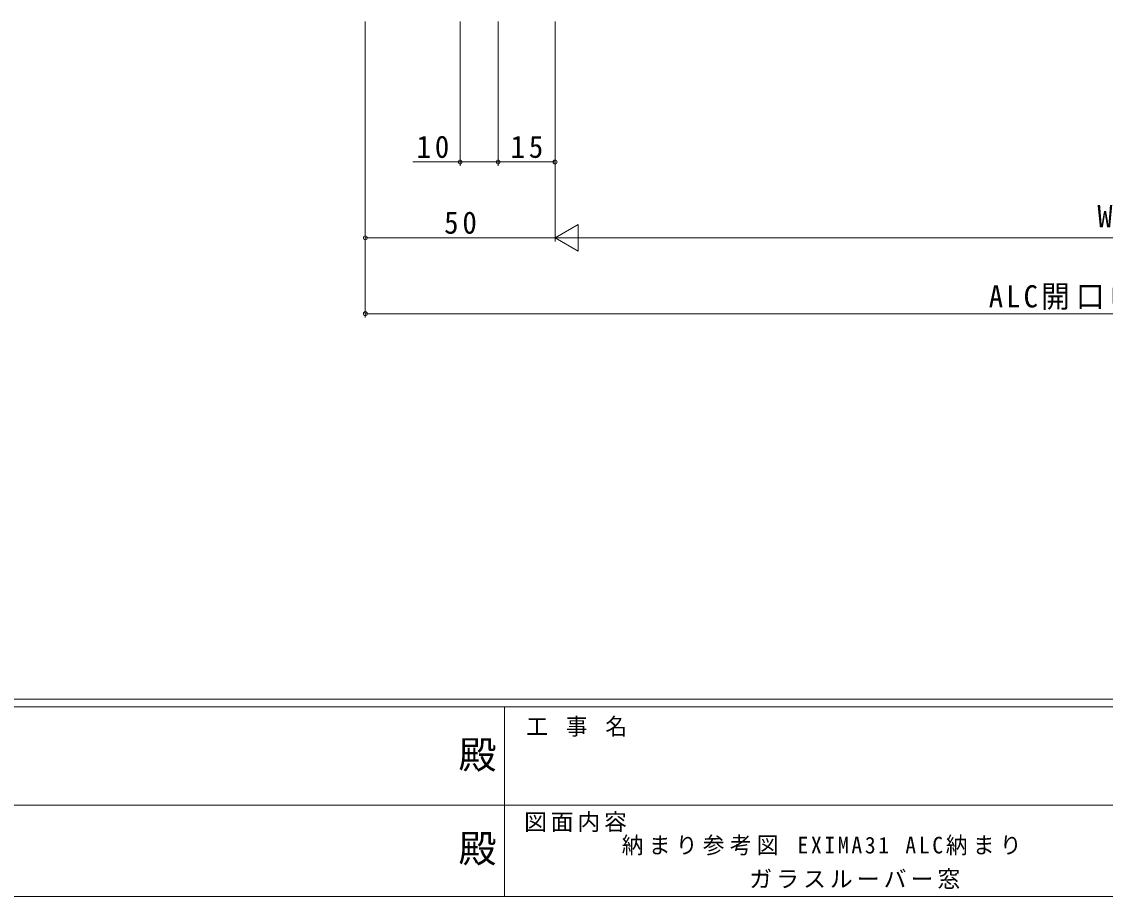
# Model space of a CAD drawing. Units: millimetres, scale not verified. Extents: x -594 to 539, y -420 to 386.
# Drawn here: x -167.2 to 118.3, y -420 to -189.4 of the extents above; entities that cross this region are included whole.
import ezdxf
from ezdxf.enums import TextEntityAlignment as Align

# ---------------------------------------------------------------- set-up
doc = ezdxf.new("R2010")
doc.units = ezdxf.units.MM
doc.header["$LTSCALE"] = 2
doc.layers.add('0-1_YKK_ZWAK', color=7, linetype='Continuous', lineweight=9)
doc.layers.add('0-6_YKK_D', color=6, linetype='Continuous', lineweight=9)
doc.layers.add('0-2_USER1', color=7, linetype='Continuous')
doc.styles.add('ＭＳ ゴシック', font='')
doc.styles.get('ＭＳ ゴシック').set_extended_font_data('MS Gothic')

msp = doc.modelspace()

# ---------------------------------------------------------------- linework, layer by layer
at = {"layer": '0-1_YKK_ZWAK'}
for p, q in [((510, -368), (-590, -368)), ((456, -370), (-590, -370)), ((-40, -370), (-40, -420)), ((-222, -395.999), (-38, -395.999)), ((-38, -395.999), (146, -395.999)), ((-590, -420), (456, -420))]:
    msp.add_line(p, q, dxfattribs=at)
at = {"layer": '0-6_YKK_D'}
for p, q in [((-76.681, -189.392), (-76.681, -267.392)), ((-76.681, -189.392), (-76.681, -247.392)), ((-51.681, -189.392), (-51.681, -227.392)), ((-41.681, -189.392), (-41.681, -227.392)), ((-41.681, -189.392), (-41.681, -227.392)), ((-26.681, -189.392), (-26.681, -247.392)), ((-26.681, -189.392), (-26.681, -247.392)), ((-51.681, -226.392), (-64.169, -226.392)), ((-41.681, -226.392), (-51.681, -226.392)), ((-41.681, -226.392), (-26.681, -226.392)), ((-26.681, -246.392), (-20.619, -242.892)), ((-20.619, -249.892), (-20.619, -242.892)), ((-26.681, -246.392), (-76.681, -246.392)), ((-26.681, -246.392), (-14.557, -246.392)), ((-26.681, -246.392), (-20.619, -249.892)), ((-19.681, -246.392), (256.318, -246.392)), ((-76.681, -266.392), (313.318, -266.392))]:
    msp.add_line(p, q, dxfattribs=at)
for centre in [(-51.681, -226.392), (-41.681, -226.392), (-26.681, -226.392), (-76.681, -246.392), (-76.681, -266.392)]:
    msp.add_circle(centre, 0.51, dxfattribs=at)

# ---------------------------------------------------------------- texts
at = {"layer": '0-1_YKK_ZWAK', "color": 3, "style": 'ＭＳ ゴシック'}
for p in [(-52.117, -388.509), (-52.117, -413.254)]:
    msp.add_text('殿', height=7.331, dxfattribs=at).set_placement(p, align=Align.BOTTOM_LEFT)
at = {"layer": '0-1_YKK_ZWAK', "char_height": 4.399, "attachment_point": 7, "style": 'ＭＳ ゴシック'}
for s, insert in [('\\T1.22;\\W0.95;工\\~事\\~名', (-34.268, -377.904)), ('\\T1.17;図面内容', (-34.832, -403.069))]:
    msp.add_mtext(s, dxfattribs=dict(at, insert=insert))
at = {"layer": '0-2_USER1', "char_height": 4.399, "attachment_point": 7, "style": 'ＭＳ ゴシック'}
for s, insert in [('\\T1.25;\\W0.95;納まり参考図\\~EXIMA31\\~ALC納まり\\~', (-9.118, -409.213)), ('\\T1.18;ガラスルーバー窓\\~', (24.51, -418.035))]:
    msp.add_mtext(s, dxfattribs=dict(at, insert=insert))
at = {"layer": '0-6_YKK_D', "color": 7, "style": 'ＭＳ ゴシック'}
msp.add_text('W', height=5.865, dxfattribs=at).set_placement((116.228, -245.392), align=Align.BOTTOM_LEFT)
at = {"layer": '0-6_YKK_D', "color": 7, "char_height": 5.865, "attachment_point": 7, "style": 'ＭＳ ゴシック'}
for s, insert in [('\\T1.27;\\W0.95;10', (-63.169, -225.392)), ('\\T1.27;\\W0.95;15', (-38.405, -225.392)), ('\\T1.27;\\W0.95;50', (-55.905, -245.392)), ('\\T1.21;\\W0.95;ALC開口幅=W+100', (87.599, -265.392))]:
    msp.add_mtext(s, dxfattribs=dict(at, insert=insert))

doc.saveas('drawing.dxf')
